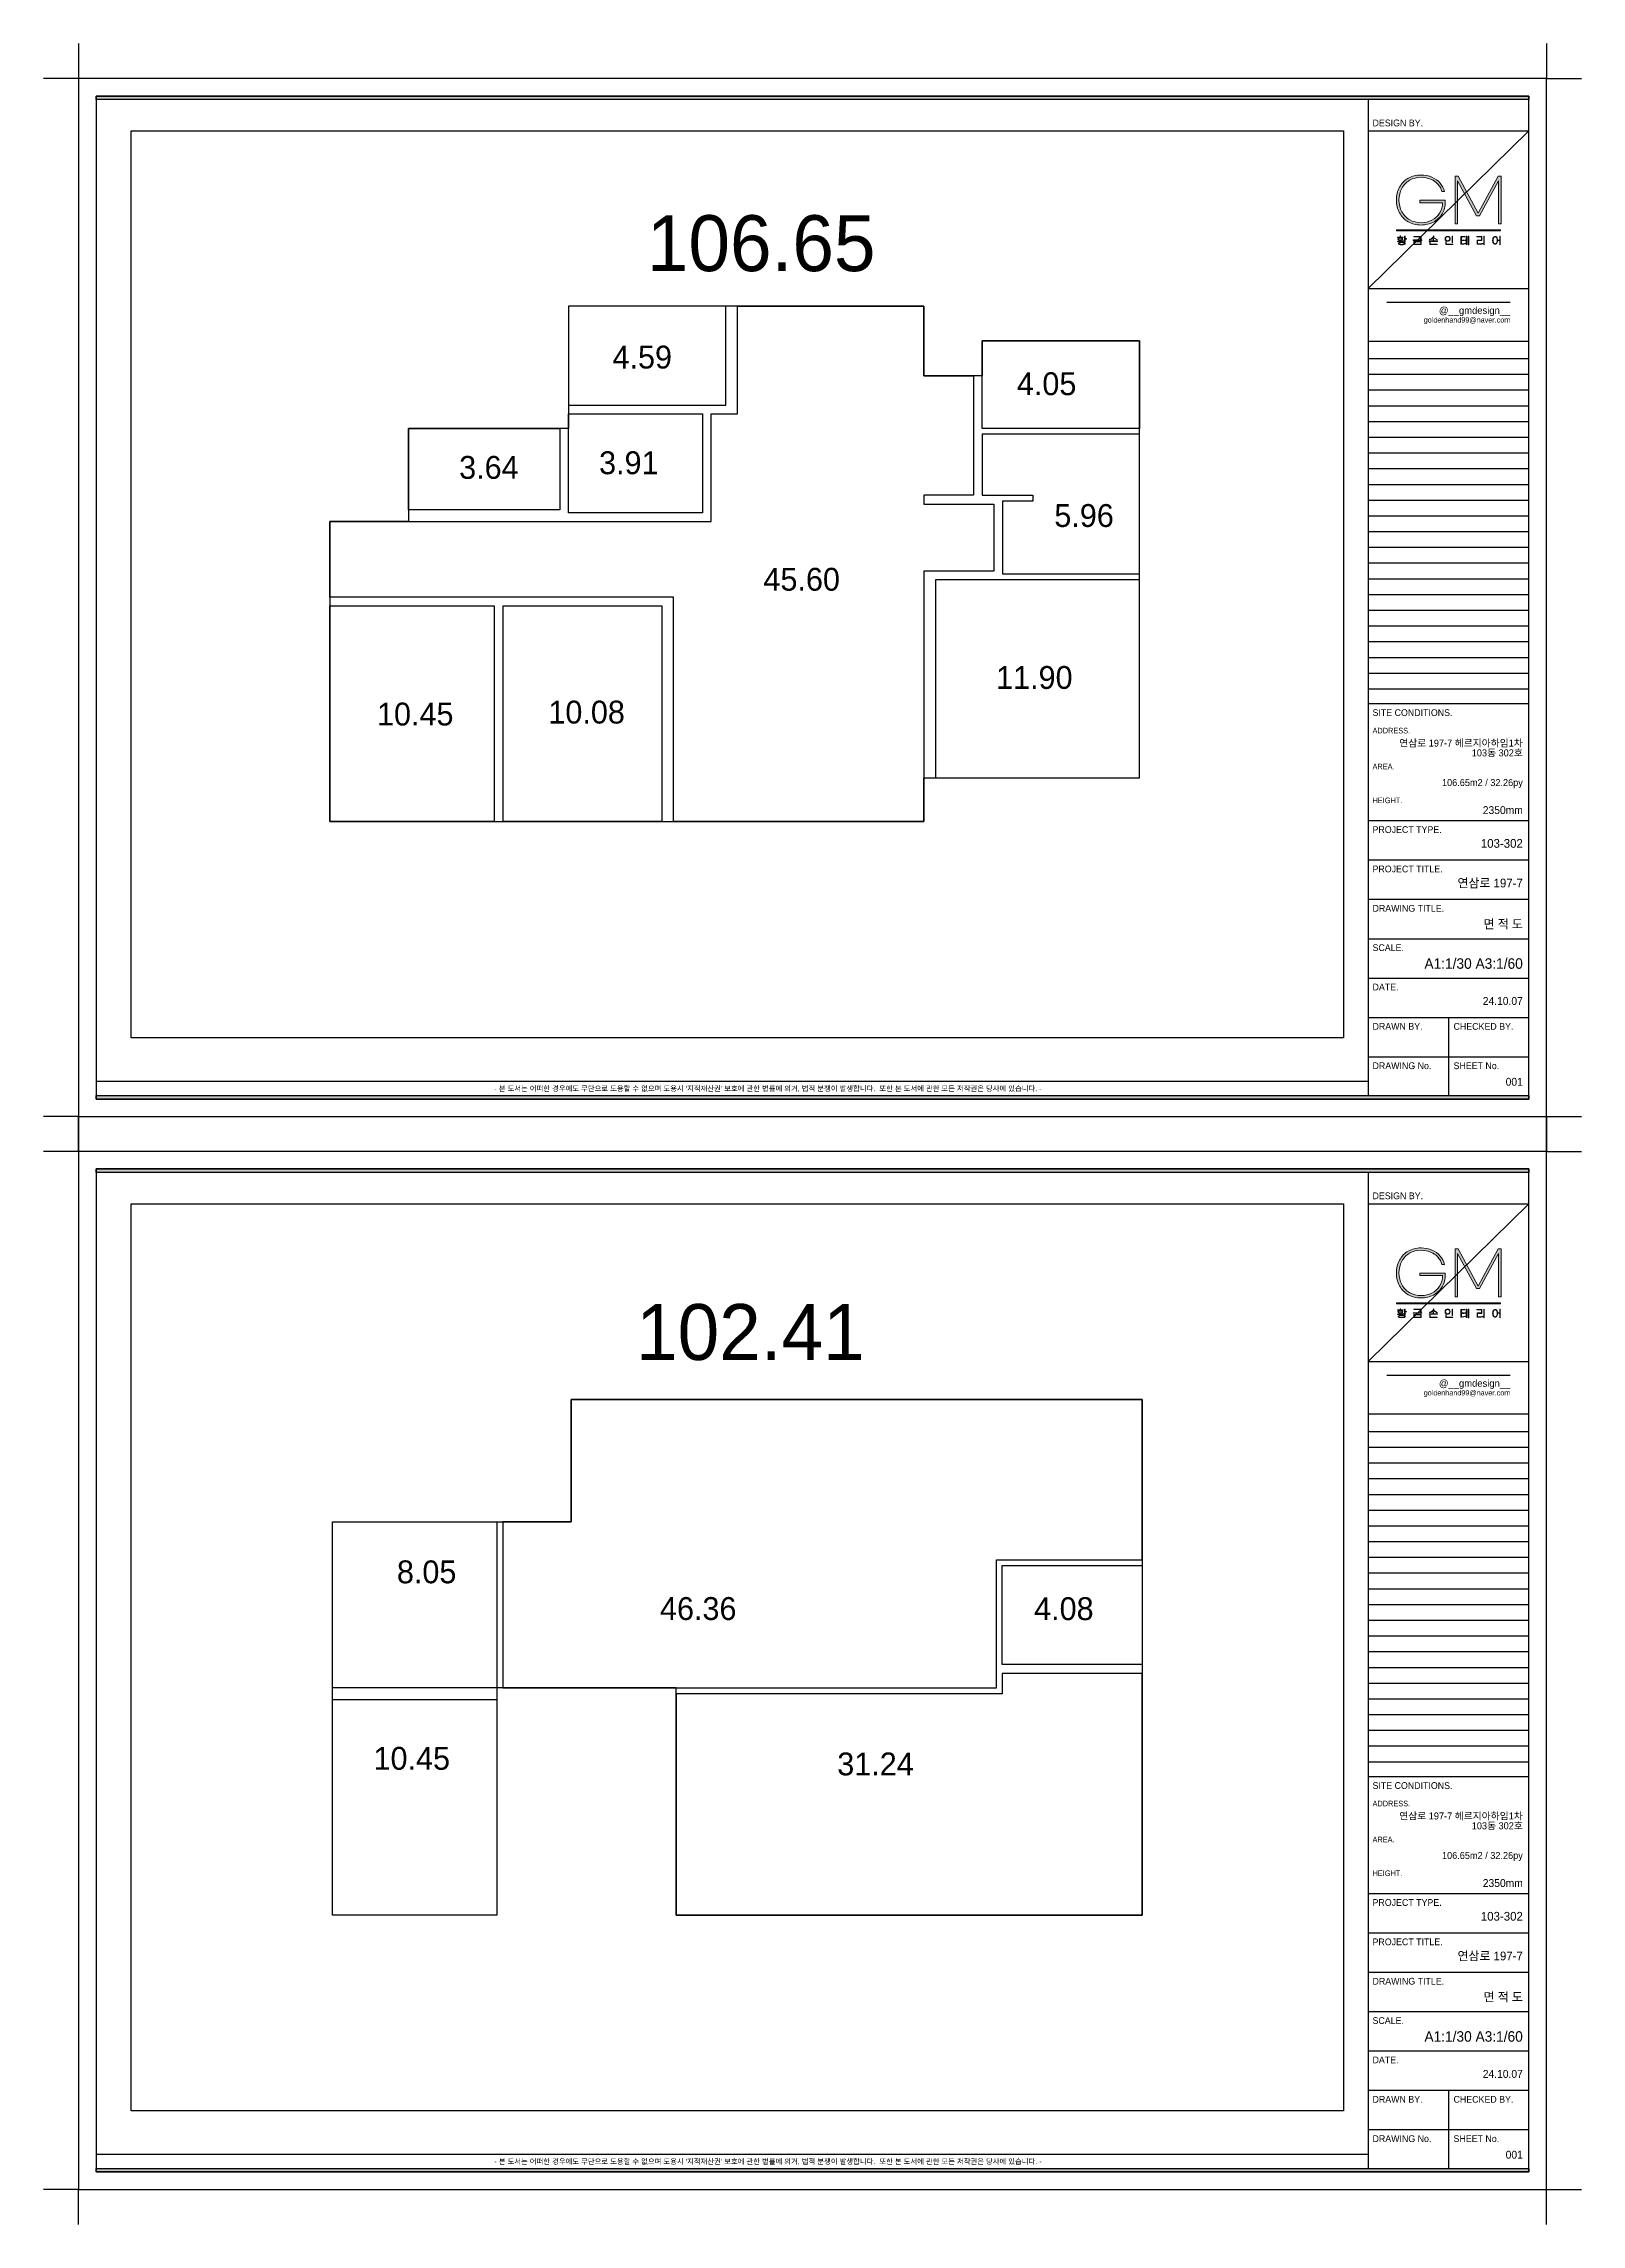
# Model space of a CAD drawing. Extents: x 11416736 to 11582377, y -14295679 to -14163266.
# Drawn here: x 11416736 to 11443136, y -14207436 to -14169996 of the extents above; entities that cross this region are included whole.
import ezdxf
from ezdxf.enums import TextEntityAlignment as Align

# ---------------------------------------------------------------- set-up
doc = ezdxf.new("R2010")
doc.units = 0
doc.header["$LTSCALE"] = 50
doc.header["$MEASUREMENT"] = 0
doc.layers.get('DEFPOINTS').update_dxf_attribs({"linetype": 'CONTINUOUS'})
for name, color, linetype in [('6', 6, 'CONTINUOUS'), ('_U+B808_U+C774_U+C5B4 2', 7, 'CONTINUOUS'), ('DIM', 7, 'CONTINUOUS'), ('F-SYM', 7, 'CONTINUOUS'), ('FORM(YOURNAME)-11', 1, 'CONTINUOUS'), ('FORM(YOURNAME)-11 @ 1', 1, 'CONTINUOUS'), ('도면층4', 4, 'CONTINUOUS')]:
    doc.layers.add(name, color=color, linetype=linetype)
doc.styles.add('style2', font='')
doc.styles.add('YOURNAME', font='HY울릉도M.TTF')
doc.styles.get('style2').set_extended_font_data('KyunKo')

# ---------------------------------------------------------------- blocks, each defined once
blk = doc.blocks.new('block 29')
at = {"layer": '_U+B808_U+C774_U+C5B4 2'}
h = blk.add_hatch(color=35, dxfattribs=at)
h.dxf.hatch_style = 2
edge = h.paths.add_edge_path()
edge.add_spline(control_points=[(626.29, -130.32), (626.06, -130.35), (625.8, -130.36), (625.5, -130.36), (625.5, -130.36), (624.38, -130.36), (624.38, -130.36), (624.38, -130.36), (624.38, -130.21), (624.38, -130.21), (624.38, -130.21), (625.42, -130.21), (625.42, -130.21), (625.42, -130.21), (625.42, -129.89), (625.42, -129.89), (625.16, -129.88), (624.96, -129.84), (624.81, -129.76), (624.66, -129.68), (624.58, -129.57), (624.58, -129.44), (624.58, -129.3), (624.66, -129.19), (624.83, -129.1), (625, -129.02), (625.22, -128.98), (625.5, -128.98), (625.79, -128.98), (626.01, -129.02), (626.18, -129.1), (626.34, -129.19), (626.43, -129.3), (626.43, -129.44), (626.43, -129.57), (626.35, -129.68), (626.2, -129.76), (626.05, -129.84), (625.84, -129.89), (625.58, -129.89), (625.58, -129.89), (625.58, -130.21), (625.58, -130.21), (626.18, -130.2), (626.58, -130.16), (626.78, -130.07), (626.78, -130.07), (626.78, -130.22), (626.78, -130.22), (626.68, -130.27), (626.51, -130.3), (626.29, -130.32)], knot_values=[0, 0, 0, 0, 1, 1, 1, 2, 2, 2, 3, 3, 3, 4, 4, 4, 5, 5, 5, 6, 6, 6, 7, 7, 7, 8, 8, 8, 9, 9, 9, 10, 10, 10, 11, 11, 11, 12, 12, 12, 13, 13, 13, 14, 14, 14, 15, 15, 15, 16, 16, 16, 17, 17, 17, 17], degree=3, periodic=0)
h.paths.add_polyline_path([(626.62, -128.8), (624.41, -128.8), (624.41, -128.65), (625.41, -128.65), (625.41, -128.24), (625.58, -128.24), (625.58, -128.65), (626.62, -128.65)])
edge = h.paths.add_edge_path()
edge.add_spline(control_points=[(626.98, -130.76), (627.24, -130.83), (627.37, -130.96), (627.37, -131.13), (627.37, -131.3), (627.24, -131.42), (626.98, -131.5), (626.72, -131.57), (626.39, -131.61), (626, -131.61), (625.61, -131.61), (625.28, -131.57), (625.02, -131.5), (624.76, -131.42), (624.63, -131.3), (624.63, -131.13), (624.63, -130.96), (624.76, -130.83), (625.02, -130.76), (625.28, -130.68), (625.61, -130.65), (626, -130.65), (626.39, -130.65), (626.72, -130.68), (626.98, -130.76)], knot_values=[0, 0, 0, 0, 1, 1, 1, 2, 2, 2, 3, 3, 3, 4, 4, 4, 5, 5, 5, 6, 6, 6, 7, 7, 7, 8, 8, 8, 8], degree=3, periodic=0)
edge = h.paths.add_edge_path()
edge.add_spline(control_points=[(624.95, -129.67), (625.09, -129.72), (625.27, -129.75), (625.5, -129.75), (625.73, -129.75), (625.92, -129.72), (626.06, -129.67), (626.2, -129.61), (626.27, -129.53), (626.27, -129.44), (626.27, -129.34), (626.2, -129.27), (626.06, -129.21), (625.92, -129.15), (625.73, -129.13), (625.5, -129.13), (625.27, -129.13), (625.09, -129.15), (624.95, -129.21), (624.81, -129.27), (624.74, -129.34), (624.74, -129.44), (624.74, -129.53), (624.81, -129.61), (624.95, -129.67)], knot_values=[0, 0, 0, 0, 1, 1, 1, 2, 2, 2, 3, 3, 3, 4, 4, 4, 5, 5, 5, 6, 6, 6, 7, 7, 7, 8, 8, 8, 8], degree=3, periodic=0)
edge = h.paths.add_edge_path()
edge.add_spline(control_points=[(626.83, -131.38), (627.08, -131.33), (627.2, -131.25), (627.2, -131.13), (627.2, -131.01), (627.08, -130.92), (626.83, -130.87), (626.59, -130.82), (626.31, -130.79), (626, -130.79), (625.69, -130.79), (625.41, -130.82), (625.17, -130.87), (624.92, -130.92), (624.8, -131.01), (624.8, -131.13), (624.8, -131.25), (624.92, -131.33), (625.17, -131.38), (625.41, -131.44), (625.69, -131.46), (626, -131.46), (626.31, -131.46), (626.59, -131.44), (626.83, -131.38)], knot_values=[0, 0, 0, 0, 1, 1, 1, 2, 2, 2, 3, 3, 3, 4, 4, 4, 5, 5, 5, 6, 6, 6, 7, 7, 7, 8, 8, 8, 8], degree=3, periodic=0)
h.paths.add_polyline_path([(627.8, -129.28), (627.8, -129.43), (627.29, -129.43), (627.29, -130.53), (627.13, -130.53), (627.13, -128.32), (627.29, -128.32), (627.29, -129.28)])
h = blk.add_hatch(color=35, dxfattribs=at)
h.dxf.hatch_style = 2
h.paths.add_polyline_path([(633.67, -129.92), (630.41, -129.92), (630.41, -129.77), (633.67, -129.77)])
h.paths.add_polyline_path([(633.4, -129.51), (633.24, -129.51), (633.24, -128.55), (630.66, -128.55), (630.66, -128.4), (633.4, -128.4)])
h.paths.add_polyline_path([(633.41, -131.54), (630.67, -131.54), (630.67, -130.36), (633.41, -130.36)])
h.paths.add_polyline_path([(633.25, -131.39), (633.25, -130.51), (630.83, -130.51), (630.83, -131.39)])
h = blk.add_hatch(color=35, dxfattribs=at)
h.dxf.hatch_style = 2
h.paths.add_polyline_path([(639.69, -130.16), (639.69, -130.31), (636.44, -130.31), (636.44, -130.16), (637.98, -130.16), (637.98, -129.51), (638.15, -129.51), (638.15, -130.16)])
edge = h.paths.add_edge_path()
edge.add_spline(control_points=[(637.36, -129.47), (637.09, -129.61), (636.83, -129.68), (636.58, -129.68), (636.58, -129.68), (636.58, -129.53), (636.58, -129.53), (636.8, -129.52), (637.02, -129.46), (637.24, -129.35), (637.47, -129.24), (637.66, -129.08), (637.83, -128.89), (638, -128.7), (638.1, -128.49), (638.15, -128.26), (638.15, -128.26), (638.31, -128.28), (638.31, -128.28), (638.27, -128.46), (638.21, -128.63), (638.1, -128.79), (638.1, -128.79), (639.55, -129.58), (639.55, -129.58), (639.55, -129.58), (639.48, -129.71), (639.48, -129.71), (639.48, -129.71), (638.01, -128.93), (638.01, -128.93), (637.84, -129.15), (637.62, -129.33), (637.36, -129.47)], knot_values=[0, 0, 0, 0, 1, 1, 1, 2, 2, 2, 3, 3, 3, 4, 4, 4, 5, 5, 5, 6, 6, 6, 7, 7, 7, 8, 8, 8, 9, 9, 9, 10, 10, 10, 11, 11, 11, 11], degree=3, periodic=0)
h.paths.add_polyline_path([(636.86, -131.39), (639.51, -131.39), (639.51, -131.54), (636.7, -131.54), (636.7, -130.65), (636.86, -130.65)])
h = blk.add_hatch(color=35, dxfattribs=at)
h.dxf.hatch_style = 2
edge = h.paths.add_edge_path()
edge.add_spline(control_points=[(644.09, -128.5), (644.24, -128.59), (644.35, -128.7), (644.43, -128.84), (644.51, -128.98), (644.55, -129.14), (644.55, -129.31), (644.55, -129.49), (644.51, -129.65), (644.43, -129.79), (644.35, -129.93), (644.24, -130.04), (644.09, -130.13), (643.93, -130.21), (643.75, -130.25), (643.54, -130.25), (643.33, -130.25), (643.15, -130.21), (643, -130.13), (642.85, -130.04), (642.73, -129.93), (642.65, -129.79), (642.57, -129.65), (642.53, -129.49), (642.53, -129.31), (642.53, -129.14), (642.57, -128.98), (642.65, -128.84), (642.73, -128.7), (642.85, -128.59), (643, -128.5), (643.15, -128.42), (643.33, -128.38), (643.54, -128.38), (643.75, -128.38), (643.93, -128.42), (644.09, -128.5)], knot_values=[0, 0, 0, 0, 1, 1, 1, 2, 2, 2, 3, 3, 3, 4, 4, 4, 5, 5, 5, 6, 6, 6, 7, 7, 7, 8, 8, 8, 9, 9, 9, 10, 10, 10, 11, 11, 11, 12, 12, 12, 12], degree=3, periodic=0)
edge = h.paths.add_edge_path()
edge.add_spline(control_points=[(643.1, -128.62), (642.97, -128.69), (642.87, -128.78), (642.8, -128.9), (642.73, -129.02), (642.7, -129.16), (642.7, -129.31), (642.7, -129.47), (642.73, -129.61), (642.8, -129.73), (642.87, -129.85), (642.97, -129.94), (643.1, -130.01), (643.23, -130.07), (643.38, -130.11), (643.54, -130.11), (643.71, -130.11), (643.86, -130.07), (643.99, -130.01), (644.12, -129.94), (644.21, -129.85), (644.28, -129.73), (644.35, -129.61), (644.39, -129.47), (644.39, -129.31), (644.39, -129.16), (644.35, -129.02), (644.28, -128.9), (644.21, -128.78), (644.12, -128.69), (643.99, -128.62), (643.86, -128.56), (643.71, -128.52), (643.54, -128.52), (643.38, -128.52), (643.23, -128.56), (643.1, -128.62)], knot_values=[0, 0, 0, 0, 1, 1, 1, 2, 2, 2, 3, 3, 3, 4, 4, 4, 5, 5, 5, 6, 6, 6, 7, 7, 7, 8, 8, 8, 9, 9, 9, 10, 10, 10, 11, 11, 11, 12, 12, 12, 12], degree=3, periodic=0)
h.paths.add_polyline_path([(642.98, -131.39), (645.58, -131.39), (645.58, -131.54), (642.82, -131.54), (642.82, -130.53), (642.98, -130.53)])
h.paths.add_polyline_path([(645.45, -130.78), (645.29, -130.78), (645.29, -128.32), (645.45, -128.32)])
h = blk.add_hatch(color=35, dxfattribs=at)
h.dxf.hatch_style = 2
edge = h.paths.add_edge_path()
edge.add_spline(control_points=[(649.11, -131.24), (649.37, -131.24), (649.58, -131.22), (649.75, -131.19), (649.92, -131.17), (650.08, -131.12), (650.22, -131.05), (650.22, -131.05), (650.22, -131.21), (650.22, -131.21), (649.97, -131.33), (649.61, -131.39), (649.13, -131.39), (649.13, -131.39), (648.63, -131.39), (648.63, -131.39), (648.63, -131.39), (648.63, -128.48), (648.63, -128.48), (648.63, -128.48), (650.06, -128.48), (650.06, -128.48), (650.06, -128.48), (650.06, -128.63), (650.06, -128.63), (650.06, -128.63), (648.79, -128.63), (648.79, -128.63), (648.79, -128.63), (648.79, -129.81), (648.79, -129.81), (648.79, -129.81), (649.87, -129.81), (649.87, -129.81), (649.87, -129.81), (649.87, -129.96), (649.87, -129.96), (649.87, -129.96), (648.79, -129.96), (648.79, -129.96), (648.79, -129.96), (648.79, -131.24), (648.79, -131.24), (648.79, -131.24), (649.11, -131.24), (649.11, -131.24)], knot_values=[0, 0, 0, 0, 1, 1, 1, 2, 2, 2, 3, 3, 3, 4, 4, 4, 5, 5, 5, 6, 6, 6, 7, 7, 7, 8, 8, 8, 9, 9, 9, 10, 10, 10, 11, 11, 11, 12, 12, 12, 13, 13, 13, 14, 14, 14, 15, 15, 15, 15], degree=3, periodic=0)
h.paths.add_polyline_path([(650.64, -128.35), (650.8, -128.35), (650.8, -131.56), (650.64, -131.56), (650.64, -129.94), (650.06, -129.94), (650.06, -129.79), (650.64, -129.79)])
h.paths.add_polyline_path([(651.57, -128.32), (651.57, -131.62), (651.41, -131.62), (651.41, -128.32)])
h = blk.add_hatch(color=35, dxfattribs=at)
h.dxf.hatch_style = 2
edge = h.paths.add_edge_path()
edge.add_spline(control_points=[(656.55, -129.97), (656.55, -129.97), (654.9, -129.97), (654.9, -129.97), (654.9, -129.97), (654.9, -131.24), (654.9, -131.24), (654.9, -131.24), (656.08, -131.24), (656.08, -131.24), (656.23, -131.24), (656.39, -131.22), (656.55, -131.19), (656.7, -131.17), (656.83, -131.13), (656.93, -131.08), (656.93, -131.08), (656.93, -131.23), (656.93, -131.23), (656.83, -131.28), (656.71, -131.32), (656.55, -131.34), (656.4, -131.37), (656.24, -131.39), (656.08, -131.39), (656.08, -131.39), (654.74, -131.39), (654.74, -131.39), (654.74, -131.39), (654.74, -129.82), (654.74, -129.82), (654.74, -129.82), (656.39, -129.82), (656.39, -129.82), (656.39, -129.82), (656.39, -128.63), (656.39, -128.63), (656.39, -128.63), (654.73, -128.63), (654.73, -128.63), (654.73, -128.63), (654.73, -128.48), (654.73, -128.48), (654.73, -128.48), (656.55, -128.48), (656.55, -128.48), (656.55, -128.48), (656.55, -129.97), (656.55, -129.97)], knot_values=[0, 0, 0, 0, 1, 1, 1, 2, 2, 2, 3, 3, 3, 4, 4, 4, 5, 5, 5, 6, 6, 6, 7, 7, 7, 8, 8, 8, 9, 9, 9, 10, 10, 10, 11, 11, 11, 12, 12, 12, 13, 13, 13, 14, 14, 14, 15, 15, 15, 16, 16, 16, 16], degree=3, periodic=0)
h.paths.add_polyline_path([(657.51, -131.62), (657.34, -131.62), (657.34, -128.32), (657.51, -128.32)])
h = blk.add_hatch(color=35, dxfattribs=at)
h.dxf.hatch_style = 2
edge = h.paths.add_edge_path()
edge.add_spline(control_points=[(663.56, -128.32), (663.56, -128.32), (663.56, -131.62), (663.56, -131.62), (663.56, -131.62), (663.4, -131.62), (663.4, -131.62), (663.4, -131.62), (663.4, -129.94), (663.4, -129.94), (663.4, -129.94), (662.6, -129.94), (662.6, -129.94), (662.6, -130.27), (662.56, -130.54), (662.48, -130.77), (662.4, -130.99), (662.29, -131.16), (662.14, -131.27), (662, -131.38), (661.84, -131.43), (661.65, -131.43), (661.47, -131.43), (661.3, -131.38), (661.16, -131.27), (661.02, -131.16), (660.91, -130.99), (660.82, -130.76), (660.74, -130.54), (660.7, -130.26), (660.7, -129.93), (660.7, -129.6), (660.74, -129.33), (660.82, -129.1), (660.91, -128.88), (661.02, -128.71), (661.16, -128.6), (661.3, -128.49), (661.47, -128.43), (661.65, -128.43), (661.83, -128.43), (661.99, -128.48), (662.13, -128.58), (662.26, -128.68), (662.37, -128.83), (662.46, -129.04), (662.54, -129.24), (662.59, -129.5), (662.6, -129.79), (662.6, -129.79), (663.4, -129.79), (663.4, -129.79), (663.4, -129.79), (663.4, -128.32), (663.4, -128.32), (663.4, -128.32), (663.56, -128.32), (663.56, -128.32)], knot_values=[0, 0, 0, 0, 1, 1, 1, 2, 2, 2, 3, 3, 3, 4, 4, 4, 5, 5, 5, 6, 6, 6, 7, 7, 7, 8, 8, 8, 9, 9, 9, 10, 10, 10, 11, 11, 11, 12, 12, 12, 13, 13, 13, 14, 14, 14, 15, 15, 15, 16, 16, 16, 17, 17, 17, 18, 18, 18, 19, 19, 19, 19], degree=3, periodic=0)
edge = h.paths.add_edge_path()
edge.add_spline(control_points=[(662.06, -131.13), (662.18, -131.03), (662.27, -130.88), (662.34, -130.68), (662.4, -130.48), (662.44, -130.23), (662.44, -129.93), (662.44, -129.64), (662.4, -129.39), (662.34, -129.19), (662.27, -128.98), (662.18, -128.83), (662.06, -128.73), (661.94, -128.63), (661.8, -128.58), (661.65, -128.58), (661.5, -128.58), (661.37, -128.63), (661.25, -128.73), (661.13, -128.83), (661.04, -128.98), (660.97, -129.19), (660.9, -129.39), (660.87, -129.64), (660.87, -129.93), (660.87, -130.23), (660.9, -130.48), (660.97, -130.68), (661.04, -130.88), (661.13, -131.03), (661.25, -131.13), (661.37, -131.23), (661.5, -131.28), (661.65, -131.28), (661.8, -131.28), (661.94, -131.23), (662.06, -131.13)], knot_values=[0, 0, 0, 0, 1, 1, 1, 2, 2, 2, 3, 3, 3, 4, 4, 4, 5, 5, 5, 6, 6, 6, 7, 7, 7, 8, 8, 8, 9, 9, 9, 10, 10, 10, 11, 11, 11, 12, 12, 12, 12], degree=3, periodic=0)
at = {"layer": '_U+B808_U+C774_U+C5B4 2', "lineweight": 0}
for points in [[(626.62, -128.8), (624.41, -128.8), (624.41, -128.65), (625.41, -128.65), (625.41, -128.24), (625.58, -128.24), (625.58, -128.65), (626.62, -128.65), (626.62, -128.8)], [(627.8, -129.28), (627.8, -129.43), (627.29, -129.43), (627.29, -130.53), (627.13, -130.53), (627.13, -128.32), (627.29, -128.32), (627.29, -129.28), (627.8, -129.28)], [(633.67, -129.92), (630.41, -129.92), (630.41, -129.77), (633.67, -129.77), (633.67, -129.92)], [(633.4, -129.51), (633.24, -129.51), (633.24, -128.55), (630.66, -128.55), (630.66, -128.4), (633.4, -128.4), (633.4, -129.51)], [(633.41, -131.54), (630.67, -131.54), (630.67, -130.36), (633.41, -130.36), (633.41, -131.54)], [(633.25, -131.39), (633.25, -130.51), (630.83, -130.51), (630.83, -131.39), (633.25, -131.39)], [(639.69, -130.16), (639.69, -130.31), (636.44, -130.31), (636.44, -130.16), (637.98, -130.16), (637.98, -129.51), (638.15, -129.51), (638.15, -130.16), (639.69, -130.16)], [(636.86, -131.39), (639.51, -131.39), (639.51, -131.54), (636.7, -131.54), (636.7, -130.65), (636.86, -130.65), (636.86, -131.39)], [(642.98, -131.39), (645.58, -131.39), (645.58, -131.54), (642.82, -131.54), (642.82, -130.53), (642.98, -130.53), (642.98, -131.39)], [(645.45, -130.78), (645.29, -130.78), (645.29, -128.32), (645.45, -128.32), (645.45, -130.78)], [(650.64, -128.35), (650.8, -128.35), (650.8, -131.56), (650.64, -131.56), (650.64, -129.94), (650.06, -129.94), (650.06, -129.79), (650.64, -129.79), (650.64, -128.35)], [(651.57, -128.32), (651.57, -131.62), (651.41, -131.62), (651.41, -128.32), (651.57, -128.32)], [(657.51, -131.62), (657.34, -131.62), (657.34, -128.32), (657.51, -128.32), (657.51, -131.62)]]:
    blk.add_lwpolyline(points, dxfattribs=at)
for points, knots in [([(626.29, -130.32), (626.06, -130.35), (625.8, -130.36), (625.5, -130.36), (625.5, -130.36), (624.38, -130.36), (624.38, -130.36), (624.38, -130.36), (624.38, -130.21), (624.38, -130.21), (624.38, -130.21), (625.42, -130.21), (625.42, -130.21), (625.42, -130.21), (625.42, -129.89), (625.42, -129.89), (625.16, -129.88), (624.96, -129.84), (624.81, -129.76), (624.66, -129.68), (624.58, -129.57), (624.58, -129.44), (624.58, -129.3), (624.66, -129.19), (624.83, -129.1), (625, -129.02), (625.22, -128.98), (625.5, -128.98), (625.79, -128.98), (626.01, -129.02), (626.18, -129.1), (626.34, -129.19), (626.43, -129.3), (626.43, -129.44), (626.43, -129.57), (626.35, -129.68), (626.2, -129.76), (626.05, -129.84), (625.84, -129.89), (625.58, -129.89), (625.58, -129.89), (625.58, -130.21), (625.58, -130.21), (626.18, -130.2), (626.58, -130.16), (626.78, -130.07), (626.78, -130.07), (626.78, -130.22), (626.78, -130.22), (626.68, -130.27), (626.51, -130.3), (626.29, -130.32)], [0, 0, 0, 0, 1, 1, 1, 2, 2, 2, 3, 3, 3, 4, 4, 4, 5, 5, 5, 6, 6, 6, 7, 7, 7, 8, 8, 8, 9, 9, 9, 10, 10, 10, 11, 11, 11, 12, 12, 12, 13, 13, 13, 14, 14, 14, 15, 15, 15, 16, 16, 16, 17, 17, 17, 17]), ([(626.98, -130.76), (627.24, -130.83), (627.37, -130.96), (627.37, -131.13), (627.37, -131.3), (627.24, -131.42), (626.98, -131.5), (626.72, -131.57), (626.39, -131.61), (626, -131.61), (625.61, -131.61), (625.28, -131.57), (625.02, -131.5), (624.76, -131.42), (624.63, -131.3), (624.63, -131.13), (624.63, -130.96), (624.76, -130.83), (625.02, -130.76), (625.28, -130.68), (625.61, -130.65), (626, -130.65), (626.39, -130.65), (626.72, -130.68), (626.98, -130.76)], [0, 0, 0, 0, 1, 1, 1, 2, 2, 2, 3, 3, 3, 4, 4, 4, 5, 5, 5, 6, 6, 6, 7, 7, 7, 8, 8, 8, 8]), ([(624.95, -129.67), (625.09, -129.72), (625.27, -129.75), (625.5, -129.75), (625.73, -129.75), (625.92, -129.72), (626.06, -129.67), (626.2, -129.61), (626.27, -129.53), (626.27, -129.44), (626.27, -129.34), (626.2, -129.27), (626.06, -129.21), (625.92, -129.15), (625.73, -129.13), (625.5, -129.13), (625.27, -129.13), (625.09, -129.15), (624.95, -129.21), (624.81, -129.27), (624.74, -129.34), (624.74, -129.44), (624.74, -129.53), (624.81, -129.61), (624.95, -129.67)], [0, 0, 0, 0, 1, 1, 1, 2, 2, 2, 3, 3, 3, 4, 4, 4, 5, 5, 5, 6, 6, 6, 7, 7, 7, 8, 8, 8, 8]), ([(626.83, -131.38), (627.08, -131.33), (627.2, -131.25), (627.2, -131.13), (627.2, -131.01), (627.08, -130.92), (626.83, -130.87), (626.59, -130.82), (626.31, -130.79), (626, -130.79), (625.69, -130.79), (625.41, -130.82), (625.17, -130.87), (624.92, -130.92), (624.8, -131.01), (624.8, -131.13), (624.8, -131.25), (624.92, -131.33), (625.17, -131.38), (625.41, -131.44), (625.69, -131.46), (626, -131.46), (626.31, -131.46), (626.59, -131.44), (626.83, -131.38)], [0, 0, 0, 0, 1, 1, 1, 2, 2, 2, 3, 3, 3, 4, 4, 4, 5, 5, 5, 6, 6, 6, 7, 7, 7, 8, 8, 8, 8]), ([(637.36, -129.47), (637.09, -129.61), (636.83, -129.68), (636.58, -129.68), (636.58, -129.68), (636.58, -129.53), (636.58, -129.53), (636.8, -129.52), (637.02, -129.46), (637.24, -129.35), (637.47, -129.24), (637.66, -129.08), (637.83, -128.89), (638, -128.7), (638.1, -128.49), (638.15, -128.26), (638.15, -128.26), (638.31, -128.28), (638.31, -128.28), (638.27, -128.46), (638.21, -128.63), (638.1, -128.79), (638.1, -128.79), (639.55, -129.58), (639.55, -129.58), (639.55, -129.58), (639.48, -129.71), (639.48, -129.71), (639.48, -129.71), (638.01, -128.93), (638.01, -128.93), (637.84, -129.15), (637.62, -129.33), (637.36, -129.47)], [0, 0, 0, 0, 1, 1, 1, 2, 2, 2, 3, 3, 3, 4, 4, 4, 5, 5, 5, 6, 6, 6, 7, 7, 7, 8, 8, 8, 9, 9, 9, 10, 10, 10, 11, 11, 11, 11]), ([(644.09, -128.5), (644.24, -128.59), (644.35, -128.7), (644.43, -128.84), (644.51, -128.98), (644.55, -129.14), (644.55, -129.31), (644.55, -129.49), (644.51, -129.65), (644.43, -129.79), (644.35, -129.93), (644.24, -130.04), (644.09, -130.13), (643.93, -130.21), (643.75, -130.25), (643.54, -130.25), (643.33, -130.25), (643.15, -130.21), (643, -130.13), (642.85, -130.04), (642.73, -129.93), (642.65, -129.79), (642.57, -129.65), (642.53, -129.49), (642.53, -129.31), (642.53, -129.14), (642.57, -128.98), (642.65, -128.84), (642.73, -128.7), (642.85, -128.59), (643, -128.5), (643.15, -128.42), (643.33, -128.38), (643.54, -128.38), (643.75, -128.38), (643.93, -128.42), (644.09, -128.5)], [0, 0, 0, 0, 1, 1, 1, 2, 2, 2, 3, 3, 3, 4, 4, 4, 5, 5, 5, 6, 6, 6, 7, 7, 7, 8, 8, 8, 9, 9, 9, 10, 10, 10, 11, 11, 11, 12, 12, 12, 12]), ([(643.1, -128.62), (642.97, -128.69), (642.87, -128.78), (642.8, -128.9), (642.73, -129.02), (642.7, -129.16), (642.7, -129.31), (642.7, -129.47), (642.73, -129.61), (642.8, -129.73), (642.87, -129.85), (642.97, -129.94), (643.1, -130.01), (643.23, -130.07), (643.38, -130.11), (643.54, -130.11), (643.71, -130.11), (643.86, -130.07), (643.99, -130.01), (644.12, -129.94), (644.21, -129.85), (644.28, -129.73), (644.35, -129.61), (644.39, -129.47), (644.39, -129.31), (644.39, -129.16), (644.35, -129.02), (644.28, -128.9), (644.21, -128.78), (644.12, -128.69), (643.99, -128.62), (643.86, -128.56), (643.71, -128.52), (643.54, -128.52), (643.38, -128.52), (643.23, -128.56), (643.1, -128.62)], [0, 0, 0, 0, 1, 1, 1, 2, 2, 2, 3, 3, 3, 4, 4, 4, 5, 5, 5, 6, 6, 6, 7, 7, 7, 8, 8, 8, 9, 9, 9, 10, 10, 10, 11, 11, 11, 12, 12, 12, 12]), ([(649.11, -131.24), (649.37, -131.24), (649.58, -131.22), (649.75, -131.19), (649.92, -131.17), (650.08, -131.12), (650.22, -131.05), (650.22, -131.05), (650.22, -131.21), (650.22, -131.21), (649.97, -131.33), (649.61, -131.39), (649.13, -131.39), (649.13, -131.39), (648.63, -131.39), (648.63, -131.39), (648.63, -131.39), (648.63, -128.48), (648.63, -128.48), (648.63, -128.48), (650.06, -128.48), (650.06, -128.48), (650.06, -128.48), (650.06, -128.63), (650.06, -128.63), (650.06, -128.63), (648.79, -128.63), (648.79, -128.63), (648.79, -128.63), (648.79, -129.81), (648.79, -129.81), (648.79, -129.81), (649.87, -129.81), (649.87, -129.81), (649.87, -129.81), (649.87, -129.96), (649.87, -129.96), (649.87, -129.96), (648.79, -129.96), (648.79, -129.96), (648.79, -129.96), (648.79, -131.24), (648.79, -131.24), (648.79, -131.24), (649.11, -131.24), (649.11, -131.24)], [0, 0, 0, 0, 1, 1, 1, 2, 2, 2, 3, 3, 3, 4, 4, 4, 5, 5, 5, 6, 6, 6, 7, 7, 7, 8, 8, 8, 9, 9, 9, 10, 10, 10, 11, 11, 11, 12, 12, 12, 13, 13, 13, 14, 14, 14, 15, 15, 15, 15]), ([(656.55, -129.97), (656.55, -129.97), (654.9, -129.97), (654.9, -129.97), (654.9, -129.97), (654.9, -131.24), (654.9, -131.24), (654.9, -131.24), (656.08, -131.24), (656.08, -131.24), (656.23, -131.24), (656.39, -131.22), (656.55, -131.19), (656.7, -131.17), (656.83, -131.13), (656.93, -131.08), (656.93, -131.08), (656.93, -131.23), (656.93, -131.23), (656.83, -131.28), (656.71, -131.32), (656.55, -131.34), (656.4, -131.37), (656.24, -131.39), (656.08, -131.39), (656.08, -131.39), (654.74, -131.39), (654.74, -131.39), (654.74, -131.39), (654.74, -129.82), (654.74, -129.82), (654.74, -129.82), (656.39, -129.82), (656.39, -129.82), (656.39, -129.82), (656.39, -128.63), (656.39, -128.63), (656.39, -128.63), (654.73, -128.63), (654.73, -128.63), (654.73, -128.63), (654.73, -128.48), (654.73, -128.48), (654.73, -128.48), (656.55, -128.48), (656.55, -128.48), (656.55, -128.48), (656.55, -129.97), (656.55, -129.97)], [0, 0, 0, 0, 1, 1, 1, 2, 2, 2, 3, 3, 3, 4, 4, 4, 5, 5, 5, 6, 6, 6, 7, 7, 7, 8, 8, 8, 9, 9, 9, 10, 10, 10, 11, 11, 11, 12, 12, 12, 13, 13, 13, 14, 14, 14, 15, 15, 15, 16, 16, 16, 16]), ([(663.56, -128.32), (663.56, -128.32), (663.56, -131.62), (663.56, -131.62), (663.56, -131.62), (663.4, -131.62), (663.4, -131.62), (663.4, -131.62), (663.4, -129.94), (663.4, -129.94), (663.4, -129.94), (662.6, -129.94), (662.6, -129.94), (662.6, -130.27), (662.56, -130.54), (662.48, -130.77), (662.4, -130.99), (662.29, -131.16), (662.14, -131.27), (662, -131.38), (661.84, -131.43), (661.65, -131.43), (661.47, -131.43), (661.3, -131.38), (661.16, -131.27), (661.02, -131.16), (660.91, -130.99), (660.82, -130.76), (660.74, -130.54), (660.7, -130.26), (660.7, -129.93), (660.7, -129.6), (660.74, -129.33), (660.82, -129.1), (660.91, -128.88), (661.02, -128.71), (661.16, -128.6), (661.3, -128.49), (661.47, -128.43), (661.65, -128.43), (661.83, -128.43), (661.99, -128.48), (662.13, -128.58), (662.26, -128.68), (662.37, -128.83), (662.46, -129.04), (662.54, -129.24), (662.59, -129.5), (662.6, -129.79), (662.6, -129.79), (663.4, -129.79), (663.4, -129.79), (663.4, -129.79), (663.4, -128.32), (663.4, -128.32), (663.4, -128.32), (663.56, -128.32), (663.56, -128.32)], [0, 0, 0, 0, 1, 1, 1, 2, 2, 2, 3, 3, 3, 4, 4, 4, 5, 5, 5, 6, 6, 6, 7, 7, 7, 8, 8, 8, 9, 9, 9, 10, 10, 10, 11, 11, 11, 12, 12, 12, 13, 13, 13, 14, 14, 14, 15, 15, 15, 16, 16, 16, 17, 17, 17, 18, 18, 18, 19, 19, 19, 19]), ([(662.06, -131.13), (662.18, -131.03), (662.27, -130.88), (662.34, -130.68), (662.4, -130.48), (662.44, -130.23), (662.44, -129.93), (662.44, -129.64), (662.4, -129.39), (662.34, -129.19), (662.27, -128.98), (662.18, -128.83), (662.06, -128.73), (661.94, -128.63), (661.8, -128.58), (661.65, -128.58), (661.5, -128.58), (661.37, -128.63), (661.25, -128.73), (661.13, -128.83), (661.04, -128.98), (660.97, -129.19), (660.9, -129.39), (660.87, -129.64), (660.87, -129.93), (660.87, -130.23), (660.9, -130.48), (660.97, -130.68), (661.04, -130.88), (661.13, -131.03), (661.25, -131.13), (661.37, -131.23), (661.5, -131.28), (661.65, -131.28), (661.8, -131.28), (661.94, -131.23), (662.06, -131.13)], [0, 0, 0, 0, 1, 1, 1, 2, 2, 2, 3, 3, 3, 4, 4, 4, 5, 5, 5, 6, 6, 6, 7, 7, 7, 8, 8, 8, 9, 9, 9, 10, 10, 10, 11, 11, 11, 12, 12, 12, 12])]:
    blk.add_open_spline(points, degree=3, knots=knots, dxfattribs=at)
blk = doc.blocks.new('block 30')
at = {"layer": '_U+B808_U+C774_U+C5B4 2'}
h = blk.add_hatch(color=35, dxfattribs=at)
h.dxf.hatch_style = 2
edge = h.paths.add_edge_path()
edge.add_spline(control_points=[(637.53, -105.82), (638.78, -106.37), (639.83, -107.12), (640.66, -108.08), (641.5, -109.03), (642.06, -110.11), (642.35, -111.29), (642.35, -111.29), (641.36, -111.29), (641.36, -111.29), (641.11, -110.26), (640.6, -109.33), (639.84, -108.5), (639.08, -107.68), (638.14, -107.03), (637.02, -106.57), (635.9, -106.11), (634.7, -105.88), (633.42, -105.88), (631.78, -105.88), (630.32, -106.25), (629.04, -106.99), (627.76, -107.73), (626.76, -108.76), (626.05, -110.08), (625.33, -111.4), (624.97, -112.88), (624.97, -114.53), (624.97, -116.2), (625.33, -117.69), (626.05, -119), (626.76, -120.31), (627.77, -121.34), (629.05, -122.08), (630.34, -122.82), (631.82, -123.19), (633.49, -123.19), (634.98, -123.19), (636.34, -122.87), (637.56, -122.23), (638.78, -121.59), (639.75, -120.69), (640.47, -119.53), (641.18, -118.38), (641.57, -117.05), (641.61, -115.55), (641.61, -115.55), (632.88, -115.55), (632.88, -115.55), (632.88, -115.55), (632.88, -114.65), (632.88, -114.65), (632.88, -114.65), (642.63, -114.65), (642.63, -114.65), (642.63, -114.65), (642.63, -115.25), (642.63, -115.25), (642.63, -116.97), (642.23, -118.49), (641.42, -119.84), (640.6, -121.18), (639.49, -122.22), (638.08, -122.96), (636.67, -123.7), (635.11, -124.07), (633.39, -124.07), (631.57, -124.07), (629.95, -123.66), (628.52, -122.85), (627.09, -122.03), (625.98, -120.89), (625.18, -119.44), (624.37, -117.99), (623.97, -116.36), (623.97, -114.53), (623.97, -112.71), (624.37, -111.08), (625.18, -109.63), (625.98, -108.18), (627.09, -107.04), (628.52, -106.22), (629.95, -105.41), (631.57, -105), (633.39, -105), (634.89, -105), (636.27, -105.27), (637.53, -105.82)], knot_values=[0, 0, 0, 0, 1, 1, 1, 2, 2, 2, 3, 3, 3, 4, 4, 4, 5, 5, 5, 6, 6, 6, 7, 7, 7, 8, 8, 8, 9, 9, 9, 10, 10, 10, 11, 11, 11, 12, 12, 12, 13, 13, 13, 14, 14, 14, 15, 15, 15, 16, 16, 16, 17, 17, 17, 18, 18, 18, 19, 19, 19, 20, 20, 20, 21, 21, 21, 22, 22, 22, 23, 23, 23, 24, 24, 24, 25, 25, 25, 26, 26, 26, 27, 27, 27, 28, 28, 28, 29, 29, 29, 29], degree=3, periodic=0)
h = blk.add_hatch(color=35, dxfattribs=at)
h.dxf.hatch_style = 2
h.paths.add_polyline_path([(646.36, -105.39), (647.49, -105.39), (655.18, -119.56), (662.86, -105.39), (663.97, -105.39), (663.97, -123.68), (662.98, -123.68), (662.98, -107.17), (655.73, -120.53), (654.6, -120.53), (647.35, -107.17), (647.35, -123.68), (646.36, -123.68)])
at = {"layer": '_U+B808_U+C774_U+C5B4 2', "lineweight": 0}
blk.add_lwpolyline([(646.36, -105.39), (647.49, -105.39), (655.18, -119.56), (662.86, -105.39), (663.97, -105.39), (663.97, -123.68), (662.98, -123.68), (662.98, -107.17), (655.73, -120.53), (654.6, -120.53), (647.35, -107.17), (647.35, -123.68), (646.36, -123.68), (646.36, -105.39)], dxfattribs=at)
blk.add_open_spline([(637.53, -105.82), (638.78, -106.37), (639.83, -107.12), (640.66, -108.08), (641.5, -109.03), (642.06, -110.11), (642.35, -111.29), (642.35, -111.29), (641.36, -111.29), (641.36, -111.29), (641.11, -110.26), (640.6, -109.33), (639.84, -108.5), (639.08, -107.68), (638.14, -107.03), (637.02, -106.57), (635.9, -106.11), (634.7, -105.88), (633.42, -105.88), (631.78, -105.88), (630.32, -106.25), (629.04, -106.99), (627.76, -107.73), (626.76, -108.76), (626.05, -110.08), (625.33, -111.4), (624.97, -112.88), (624.97, -114.53), (624.97, -116.2), (625.33, -117.69), (626.05, -119), (626.76, -120.31), (627.77, -121.34), (629.05, -122.08), (630.34, -122.82), (631.82, -123.19), (633.49, -123.19), (634.98, -123.19), (636.34, -122.87), (637.56, -122.23), (638.78, -121.59), (639.75, -120.69), (640.47, -119.53), (641.18, -118.38), (641.57, -117.05), (641.61, -115.55), (641.61, -115.55), (632.88, -115.55), (632.88, -115.55), (632.88, -115.55), (632.88, -114.65), (632.88, -114.65), (632.88, -114.65), (642.63, -114.65), (642.63, -114.65), (642.63, -114.65), (642.63, -115.25), (642.63, -115.25), (642.63, -116.97), (642.23, -118.49), (641.42, -119.84), (640.6, -121.18), (639.49, -122.22), (638.08, -122.96), (636.67, -123.7), (635.11, -124.07), (633.39, -124.07), (631.57, -124.07), (629.95, -123.66), (628.52, -122.85), (627.09, -122.03), (625.98, -120.89), (625.18, -119.44), (624.37, -117.99), (623.97, -116.36), (623.97, -114.53), (623.97, -112.71), (624.37, -111.08), (625.18, -109.63), (625.98, -108.18), (627.09, -107.04), (628.52, -106.22), (629.95, -105.41), (631.57, -105), (633.39, -105), (634.89, -105), (636.27, -105.27), (637.53, -105.82)], degree=3, knots=[0, 0, 0, 0, 1, 1, 1, 2, 2, 2, 3, 3, 3, 4, 4, 4, 5, 5, 5, 6, 6, 6, 7, 7, 7, 8, 8, 8, 9, 9, 9, 10, 10, 10, 11, 11, 11, 12, 12, 12, 13, 13, 13, 14, 14, 14, 15, 15, 15, 16, 16, 16, 17, 17, 17, 18, 18, 18, 19, 19, 19, 20, 20, 20, 21, 21, 21, 22, 22, 22, 23, 23, 23, 24, 24, 24, 25, 25, 25, 26, 26, 26, 27, 27, 27, 28, 28, 28, 29, 29, 29, 29], dxfattribs=at)
blk = doc.blocks.new('block 28')
at = {"layer": '_U+B808_U+C774_U+C5B4 2'}
for name in ['block 30', 'block 29']:
    blk.add_blockref(name, (0, 0), dxfattribs=at)
blk = doc.blocks.new('block 27')
at = {"layer": '_U+B808_U+C774_U+C5B4 2'}
h = blk.add_hatch(color=35, dxfattribs=at)
h.dxf.hatch_style = 2
h.paths.add_polyline_path([(663.76, -126.35), (623.97, -126.35), (623.97, -125.94), (663.76, -125.94)])
at = {"layer": '_U+B808_U+C774_U+C5B4 2', "lineweight": 0}
blk.add_lwpolyline([(663.76, -126.35), (623.97, -126.35), (623.97, -125.94), (663.76, -125.94), (663.76, -126.35)], dxfattribs=at)
at = {"layer": '_U+B808_U+C774_U+C5B4 2'}
blk.add_blockref('block 28', (0, 0), dxfattribs=at)
blk = doc.blocks.new('FORM-PLAN')
at = {"layer": 'FORM(YOURNAME)-11'}
h = blk.add_hatch(color=256, dxfattribs=at)
h.dxf.hatch_style = 1
h.paths.add_polyline_path([(-71444, 55115), (10556, 55115), (10556, 54915), (-71444, 54915)])
h.paths.add_polyline_path([(-71444, -2085), (10556, -2085), (10556, -2285), (-71444, -2285)])
at = {"layer": 'DEFPOINTS', "color": 158}
for p, q in [((1346, 54915), (1346, -2085)), ((10556, 53115), (1346, 44093)), ((1346, 53115), (10556, 53115)), ((1346, 44093), (10556, 44093)), ((1346, -1285), (-71444, -1285))]:
    blk.add_line(p, q, dxfattribs=at)
at = {"layer": 'DEFPOINTS', "color": 1}
for points in [[(-72444, 58115), (-72444, 56115), (-74444, 56115)], [(11556, 58115), (11556, 56115), (13556, 56115)], [(-72444, -5285), (-72444, -3285), (-74444, -3285)], [(11556, -5285), (11556, -3285), (13556, -3285)]]:
    blk.add_lwpolyline(points, dxfattribs=at)
at = {"layer": 'DEFPOINTS', "color": 158}
for points in [[(-71444, -2285), (10556, -2285), (10556, 55115), (-71444, 55115)], [(-69444, 53115), (-64, 53115), (-64, 1215), (-69444, 1215)]]:
    blk.add_lwpolyline(points, close=True, dxfattribs=at)
at = {"layer": 'FORM(YOURNAME)-11', "color": 251}
blk.add_line((2415, 43323), (9487, 43323), dxfattribs=at)
at = {"layer": 'FORM(YOURNAME)-11', "color": 14}
for p, q in [((1346, 41093), (10556, 41093)), ((1346, 40093), (10556, 40093)), ((1346, 39193), (10556, 39193)), ((1346, 38293), (10556, 38293)), ((1346, 37393), (10556, 37393)), ((1346, 36493), (10556, 36493)), ((1346, 35593), (10556, 35593)), ((1346, 34693), (10556, 34693)), ((1346, 33793), (10556, 33793)), ((1346, 32893), (10556, 32893)), ((1346, 31993), (10556, 31993)), ((1346, 31093), (10556, 31093)), ((1346, 30193), (10556, 30193)), ((1346, 29293), (10556, 29293)), ((1346, 28393), (10556, 28393)), ((1346, 27493), (10556, 27493)), ((1346, 26593), (10556, 26593)), ((1346, 25693), (10556, 25693)), ((1346, 24793), (10556, 24793)), ((1346, 23893), (10556, 23893)), ((1346, 22993), (10556, 22993)), ((1346, 22093), (10556, 22093)), ((1346, 21193), (10556, 21193)), ((1346, 20344), (10556, 20344)), ((1346, 13651), (10556, 13651)), ((1346, 11398), (10556, 11398)), ((1346, 9146), (10556, 9146)), ((1346, 6893), (10556, 6893)), ((1346, 4641), (10556, 4641)), ((1346, 2388), (10556, 2388)), ((5951, 2388), (5951, -2085)), ((1346, 136), (10556, 136))]:
    blk.add_line(p, q, dxfattribs=at)
at = {"layer": 'FORM(YOURNAME)-11', "color": 250}
blk.add_lwpolyline([(-72444, -3285), (11556, -3285), (11556, 56115), (-72444, 56115)], close=True, dxfattribs=at)
at = {"layer": 'FORM(YOURNAME)-11'}
for points in [[(-71444, 55115), (10556, 55115), (10556, 54915), (-71444, 54915)], [(-71444, -2085), (10556, -2085), (10556, -2285), (-71444, -2285)]]:
    blk.add_lwpolyline(points, close=True, dxfattribs=at)
at = {"layer": '_U+B808_U+C774_U+C5B4 2', "xscale": 150, "yscale": 150, "zscale": 150}
blk.add_blockref('block 27', (-90629, 66345), dxfattribs=at)
at = {"layer": 'FORM(YOURNAME)-11', "color": 14, "style": 'YOURNAME'}
for s, height, p in [('DESIGN BY.', 386.1, (1603, 53577)), ('SITE CONDITIONS.', 386.14, (1603, 19829)), ('PROJECT TYPE.', 386.14, (1603, 13136)), ('PROJECT TITLE.', 386.14, (1603, 10883)), ('DRAWING TITLE.', 386.14, (1603, 8631)), ('SCALE.', 386.1, (1603, 6378)), ('DATE.', 386.1, (1603, 4126)), ('DRAWN BY.', 386.1, (1603, 1873)), ('CHECKED BY.', 386.14, (6240, 1873)), ('DRAWING No.', 386.14, (1603, -379)), ('SHEET No.', 386.1, (6240, -379))]:
    blk.add_text(s, height=height, dxfattribs=at).set_placement(p, align=Align.MIDDLE_LEFT)
for s, height, width, p in [('goldenhand99@naver.com', 300, 0.995, (9487, 42154)), ('@__gmdesign__', 400, 1.03, (9487, 42649))]:
    blk.add_text(s, height=height, dxfattribs=dict(at, width=width)).set_placement(p, align=Align.RIGHT)
at = {"layer": 'FORM(YOURNAME)-11', "color": 251, "style": 'YOURNAME'}
for s, p in [('ADDRESS.', (1603, 18799)), ('AREA.', (1603, 16740)), ('HEIGHT.', (1603, 14809))]:
    blk.add_text(s, height=321.8, dxfattribs=at).set_placement(p, align=Align.MIDDLE_LEFT)
at = {"layer": 'FORM(YOURNAME)-11', "color": 1, "style": 'YOURNAME'}
blk.add_text("- 본 도서는 어떠한 경우에도 무단으로 도용할 수 없으며 도용시 '지적재산권' 보호에 관한 법률에 의거, 법적 분쟁이 발생합니다.  또한 본 도서에 관한 모든 저작권은 당사에 있습니다. -", height=300, dxfattribs=at).set_placement((-32990, -1685), align=Align.MIDDLE_CENTER)
at = {"layer": 'FORM(YOURNAME)-11', "color": 3, "style": 'YOURNAME'}
for tag, height, p in [('2', 450, (9905, 17544)), ('1', 450, (9905, 18188)), ('3', 450, (9905, 16257)), ('4', 450, (9905, 14326)), ('5', 515, (9905, 12009)), ('6', 515, (9905, 9757)), ('7', 515, (9905, 7504)), ('8', 515, (9905, 5252)), ('9', 515, (9905, 2999)), ('10', 515, (5655, 811)), ('11', 515, (9905, 747)), ('12', 515, (5655, -1441)), ('13', 515, (9905, -1441))]:
    blk.add_attdef(tag, text='', height=height, dxfattribs=at).set_placement(p, align=Align.MIDDLE_RIGHT)
blk = doc.blocks.new('*U325')
at = {"layer": 'F-SYM'}
ref = blk.add_blockref('FORM-PLAN', (11439070, -14187431), dxfattribs=dict(at, xscale=0.3, yscale=0.3, zscale=0.3))
ref.add_attrib('4', '2350mm', dxfattribs={"layer": 'FORM(YOURNAME)-11 @ 1', "color": 3, "height": 135, "style": 'YOURNAME'}).set_placement((11442131, -14183156), align=Align.MIDDLE_RIGHT)
ref.add_attrib('3', '106.65m2 / 32.26py', dxfattribs={"layer": 'FORM(YOURNAME)-11 @ 1', "color": 3, "height": 120, "style": 'YOURNAME'}).set_placement((11442131, -14182683), align=Align.MIDDLE_RIGHT)
ref.add_attrib('2', '103동 302호', dxfattribs={"layer": 'FORM(YOURNAME)-11 @ 1', "color": 3, "height": 120, "style": 'YOURNAME'}).set_placement((11442131, -14182173), align=Align.MIDDLE_RIGHT)
ref.add_attrib('1', '연삼로 197-7 헤르지아하임1차', dxfattribs={"layer": 'FORM(YOURNAME)-11 @ 1', "color": 3, "height": 120, "style": 'YOURNAME'}).set_placement((11442131, -14182005), align=Align.MIDDLE_RIGHT)
ref.add_attrib('5', '103-302', dxfattribs={"layer": 'FORM(YOURNAME)-11 @ 1', "color": 3, "height": 150, "style": 'YOURNAME'}).set_placement((11442131, -14183727), align=Align.MIDDLE_RIGHT)
ref.add_attrib('6', '연삼로 197-7', dxfattribs={"layer": 'FORM(YOURNAME)-11 @ 1', "color": 3, "height": 150, "style": 'YOURNAME'}).set_placement((11442131, -14184408), align=Align.MIDDLE_RIGHT)
ref.add_attrib('7', '면 적 도', dxfattribs={"layer": 'FORM(YOURNAME)-11 @ 1', "color": 3, "height": 150, "style": 'YOURNAME'}).set_placement((11442131, -14185113), align=Align.MIDDLE_RIGHT)
ref.add_attrib('8', 'A1:1/30 A3:1/60', dxfattribs={"layer": 'FORM(YOURNAME)-11 @ 1', "color": 3, "height": 180, "style": 'YOURNAME'}).set_placement((11442131, -14185790), align=Align.MIDDLE_RIGHT)
ref.add_attrib('9', '24.10.07', dxfattribs={"layer": 'FORM(YOURNAME)-11 @ 1', "color": 3, "height": 135, "style": 'YOURNAME'}).set_placement((11442131, -14186433), align=Align.MIDDLE_RIGHT)
ref.add_attrib('13', '001', dxfattribs={"layer": 'FORM(YOURNAME)-11 @ 1', "color": 3, "height": 135, "style": 'YOURNAME'}).set_placement((11442131, -14187820), align=Align.MIDDLE_RIGHT)
blk = doc.blocks.new('*U326')
at = {"layer": 'F-SYM'}
ref = blk.add_blockref('FORM-PLAN', (11439070, -14205851), dxfattribs=dict(at, xscale=0.3, yscale=0.3, zscale=0.3))
ref.add_attrib('4', '2350mm', dxfattribs={"layer": 'FORM(YOURNAME)-11 @ 1', "color": 3, "height": 135, "style": 'YOURNAME'}).set_placement((11442131, -14201576), align=Align.MIDDLE_RIGHT)
ref.add_attrib('3', '106.65m2 / 32.26py', dxfattribs={"layer": 'FORM(YOURNAME)-11 @ 1', "color": 3, "height": 120, "style": 'YOURNAME'}).set_placement((11442131, -14201103), align=Align.MIDDLE_RIGHT)
ref.add_attrib('2', '103동 302호', dxfattribs={"layer": 'FORM(YOURNAME)-11 @ 1', "color": 3, "height": 120, "style": 'YOURNAME'}).set_placement((11442131, -14200593), align=Align.MIDDLE_RIGHT)
ref.add_attrib('1', '연삼로 197-7 헤르지아하임1차', dxfattribs={"layer": 'FORM(YOURNAME)-11 @ 1', "color": 3, "height": 120, "style": 'YOURNAME'}).set_placement((11442131, -14200425), align=Align.MIDDLE_RIGHT)
ref.add_attrib('5', '103-302', dxfattribs={"layer": 'FORM(YOURNAME)-11 @ 1', "color": 3, "height": 150, "style": 'YOURNAME'}).set_placement((11442131, -14202147), align=Align.MIDDLE_RIGHT)
ref.add_attrib('6', '연삼로 197-7', dxfattribs={"layer": 'FORM(YOURNAME)-11 @ 1', "color": 3, "height": 150, "style": 'YOURNAME'}).set_placement((11442131, -14202828), align=Align.MIDDLE_RIGHT)
ref.add_attrib('7', '면 적 도', dxfattribs={"layer": 'FORM(YOURNAME)-11 @ 1', "color": 3, "height": 150, "style": 'YOURNAME'}).set_placement((11442131, -14203533), align=Align.MIDDLE_RIGHT)
ref.add_attrib('8', 'A1:1/30 A3:1/60', dxfattribs={"layer": 'FORM(YOURNAME)-11 @ 1', "color": 3, "height": 180, "style": 'YOURNAME'}).set_placement((11442131, -14204210), align=Align.MIDDLE_RIGHT)
ref.add_attrib('9', '24.10.07', dxfattribs={"layer": 'FORM(YOURNAME)-11 @ 1', "color": 3, "height": 135, "style": 'YOURNAME'}).set_placement((11442131, -14204853), align=Align.MIDDLE_RIGHT)
ref.add_attrib('13', '001', dxfattribs={"layer": 'FORM(YOURNAME)-11 @ 1', "color": 3, "height": 135, "style": 'YOURNAME'}).set_placement((11442131, -14206240), align=Align.MIDDLE_RIGHT)

msp = doc.modelspace()

# ---------------------------------------------------------------- linework, layer by layer
at = {"layer": '6', "ltscale": 30}
for points in [[(11431848.5, -14179051.5), (11431848.5, -14183351.5), (11427548.5, -14183351.5), (11427548.5, -14179501.5), (11421648.5, -14179499.3), (11421648.5, -14178203.6), (11428198.5, -14178201.5), (11428198.5, -14176351.5), (11428648.5, -14176351.5), (11428648.5, -14174501.5), (11431848.5, -14174501.5), (11431848.5, -14175701.5), (11432698.5, -14175701.5), (11432698.5, -14177751.5), (11431848.5, -14177751.5), (11431848.5, -14177901.5), (11433048.5, -14177901.5), (11433048.5, -14179051.5), (11431848.5, -14179051.5)], [(11435548.5, -14176701.5), (11432848.5, -14176701.5), (11432848.5, -14177751.5), (11433719.2, -14177751.5), (11433719.2, -14177851.5), (11433198.5, -14177851.5), (11433198.5, -14179101.5), (11435548.5, -14179101.5), (11435548.5, -14176701.5)], [(11435593.5, -14196026.5), (11435593.5, -14193276.5), (11425793.5, -14193276.5), (11425793.5, -14195376.5), (11424618.5, -14195376.5), (11424618.5, -14198226.5), (11433093.5, -14198226.5), (11433093.5, -14196026.5), (11435593.5, -14196026.5)], [(11435593.5, -14197976.5), (11433193.5, -14197976.5), (11433193.5, -14198326.5), (11427593.5, -14198326.5), (11427593.5, -14202126.5), (11435593.5, -14202126.5), (11435593.5, -14197976.5)]]:
    msp.add_lwpolyline(points, dxfattribs=at)
for points in [[(11428448.5, -14174501.5), (11425748.5, -14174501.5), (11425748.5, -14176201.5), (11428448.5, -14176201.5)], [(11435548.5, -14176601.5), (11432848.5, -14176601.5), (11432848.5, -14175101.5), (11435548.5, -14175101.5)], [(11422998.5, -14176601.5), (11425598.5, -14176601.5), (11425598.5, -14178001.5), (11422998.5, -14178001.5)], [(11425748.5, -14176351.5), (11428048.5, -14176351.5), (11428048.5, -14178051.5), (11425748.5, -14178051.5)], [(11435548.5, -14179201.5), (11432048.5, -14179201.5), (11432048.5, -14182601.5), (11435548.5, -14182601.5)], [(11424473.5, -14183351.5), (11421648.5, -14183351.5), (11421648.5, -14179651.5), (11424473.5, -14179651.5)], [(11424623.5, -14179651.5), (11427348.5, -14179651.5), (11427348.5, -14183351.5), (11424623.5, -14183351.5)], [(11424518.5, -14198226.5), (11421693.5, -14198226.5), (11421693.5, -14195376.5), (11424518.5, -14195376.5)], [(11433193.5, -14196126.5), (11435593.5, -14196126.5), (11435593.5, -14197826.5), (11433193.5, -14197826.5)], [(11424518.5, -14202126.5), (11421693.5, -14202126.5), (11421693.5, -14198426.5), (11424518.5, -14198426.5)]]:
    msp.add_lwpolyline(points, close=True, dxfattribs=at)
at = {"layer": 'DIM', "ltscale": 30}
for points in [[(11435548.5, -14175101.5), (11432848.5, -14175101.5), (11432848.5, -14175701.5), (11431848.5, -14175701.5), (11431848.5, -14174501.5), (11425748.5, -14174501.5), (11425748.5, -14176601.5), (11422998.5, -14176601.5), (11422999, -14178203.1), (11421648.5, -14178203.1), (11421648.5, -14183351.5), (11431848.5, -14183351.5), (11431848.5, -14182601.5), (11435548.5, -14182601.5), (11435548.5, -14175101.5)], [(11435593.5, -14193276.5), (11435593.5, -14202126.5), (11427593.5, -14202126.5), (11427593.5, -14198226.5), (11424518.5, -14198226.5), (11424518.5, -14202126.5), (11421693.5, -14202126.5), (11421693.5, -14195376.5), (11425793.5, -14195376.5), (11425793.5, -14193276.5), (11435593.5, -14193276.5)]]:
    msp.add_lwpolyline(points, dxfattribs=at)

# ---------------------------------------------------------------- block references
at = {"layer": '도면층4'}
for name in ['*U325', '*U326']:
    msp.add_blockref(name, (0, 0), dxfattribs=at)

# ---------------------------------------------------------------- texts
at = {"layer": '6', "ltscale": 30, "style": 'style2'}
for s, p in [('4.59', (11427524.4, -14175574.6)), ('4.05', (11434466.4, -14176031.9)), ('3.91', (11427293.7, -14177388.7)), ('3.64', (11424891.2, -14177468.2)), ('5.96', (11435109.3, -14178294.5)), ('45.60', (11430407.4, -14179388.7)), ('11.90', (11434401.3, -14181074.6)), ('10.45', (11423773.1, -14181703.2)), ('10.08', (11426715.3, -14181669.4)), ('8.05', (11423822.8, -14196429.9)), ('46.36', (11428630.9, -14197059.9)), ('4.08', (11434762.3, -14197062)), ('10.45', (11423713.5, -14199631.7)), ('31.24', (11431674.5, -14199727.7))]:
    msp.add_text(s, height=392.32, dxfattribs=at).set_placement(p, align=Align.RIGHT)
at = {"layer": 'DIM', "ltscale": 30, "style": 'style2'}
for s, p in [('106.65', (11431018.2, -14173902.7)), ('102.41', (11430832.6, -14192595.8))]:
    msp.add_text(s, height=959.8, dxfattribs=at).set_placement(p, align=Align.RIGHT)

doc.saveas('drawing.dxf')
